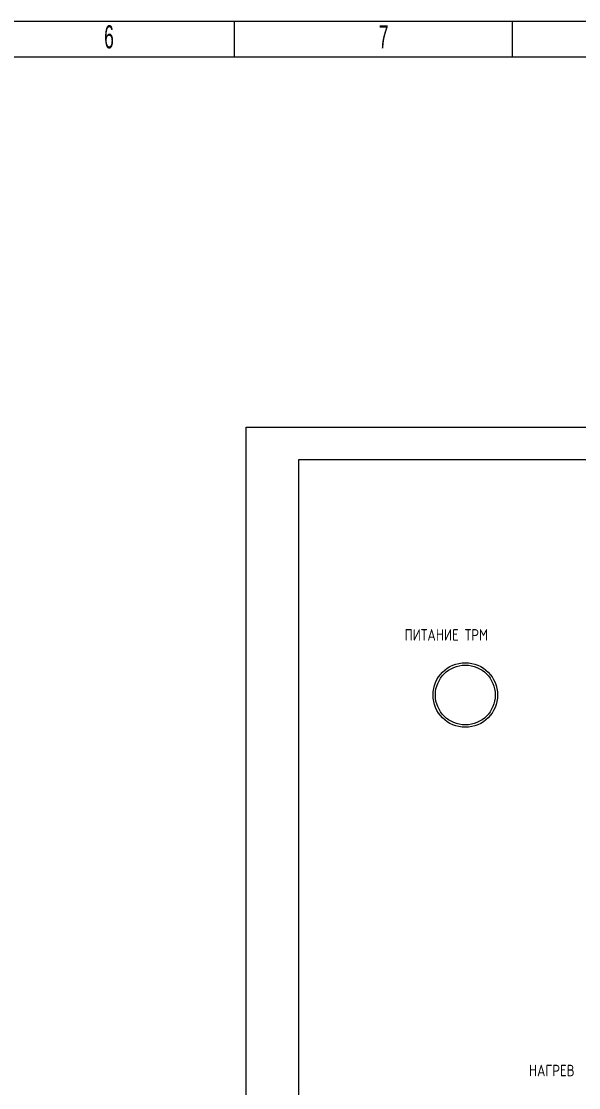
# Model space of a CAD drawing. Header units: inches. Extents: x 1904 to 4208, y 439 to 1413.
# Drawn here: x 3616.7 to 3858.9, y 884.4 to 1347.5 of the extents above; entities that cross this region are included whole.
import ezdxf
from ezdxf.lldxf.tags import DXFTag

# ---------------------------------------------------------------- set-up
doc = ezdxf.new("R2010")
doc.units = ezdxf.units.IN
doc.header["$MEASUREMENT"] = 0
doc.layers.get('0').update_dxf_attribs({"lineweight": 15})
doc.styles.add('GHOST', font='')
doc.styles.get("Standard").update_dxf_attribs({"font": 'arial.ttf'})
doc.styles.get('GHOST').set_extended_font_data('GOST Type AU')
tags = doc.linetypes.add('New Line6', pattern=[0.5, 0.2, -0.3]).pattern_tags.tags
tags[6:7] = [DXFTag(74, 4), DXFTag(75, 0), DXFTag(340, '0'), DXFTag(46, 1.0), DXFTag(50, 0.0), DXFTag(44, 0.0), DXFTag(45, 0.0)]
tags[4:5] = [DXFTag(74, 4), DXFTag(75, 0), DXFTag(340, '0'), DXFTag(46, 1.0), DXFTag(50, 0.0), DXFTag(44, 0.0), DXFTag(45, 0.0)]

msp = doc.modelspace()

# ---------------------------------------------------------------- linework, layer by layer
at = {"color": 0, "lineweight": 15}
for p, q in [((3709.3, 1332.19), (3709.3, 1347.48)), ((3830.1, 1332.19), (3830.1, 1347.48)), ((2984.51, 1332.01), (4192.5, 1332.01)), ((3714.35, 1171.19), (4114.35, 1171.19)), ((3714.35, 671.19), (3714.35, 1171.19))]:
    msp.add_line(p, q, dxfattribs=at)
at = {"color": 0, "linetype": 'New Line6', "lineweight": 15}
for p, q in [((3737.35, 1157.19), (4091.35, 1157.19)), ((3737.35, 685.19), (3737.35, 1157.19))]:
    msp.add_line(p, q, dxfattribs=at)
at = {"color": 0, "lineweight": 15}
msp.add_lwpolyline([(2923.35, 439.2), (4207.79, 439.2), (4207.79, 1347.48), (2923.35, 1347.48)], close=True, dxfattribs=at)
for radius in [14, 13]:
    msp.add_circle((3809.61, 1054.91), radius, dxfattribs=at)

# ---------------------------------------------------------------- texts
at = {"color": 0, "lineweight": 15, "width": 0.54}
for s, p in [('6', (3652.73, 1335.74)), ('7', (3771.99, 1335.74))]:
    msp.add_text(s, height=10.02, dxfattribs=at).set_placement(p)
at = {"lineweight": 15, "char_height": 5, "attachment_point": 1, "style": 'GHOST'}
for s, insert in [('ПИТАНИЕ ТРМ', (3783.2, 1083.53)), ('НАГРЕВ', (3837.21, 894.33))]:
    msp.add_mtext_dynamic_manual_height_columns(s, width=91.9822, gutter_width=1, heights=[0], dxfattribs=dict(at, insert=insert))

doc.saveas('drawing.dxf')
